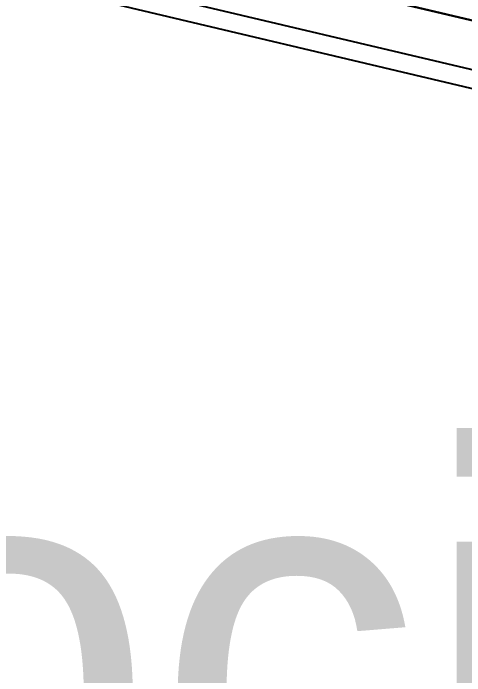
# Model space of a CAD drawing. Header units: feet. Extents: x -84 to 198, y -22 to 181.
# Drawn here: x 104.725 to 106.088, y 39.077 to 41.075 of the extents above; entities that cross this region are included whole.
import ezdxf
from ezdxf.enums import TextEntityAlignment as Align

# ---------------------------------------------------------------- set-up
doc = ezdxf.new("R2010")
doc.units = ezdxf.units.FT
doc.layers.add('A-LINEA', color=7, linetype='CONTINUOUS')
doc.layers.add('A-NOMBRE-ESPACIO', color=2, linetype='CONTINUOUS')

msp = doc.modelspace()

# ---------------------------------------------------------------- linework, layer by layer
at = {"layer": 'A-LINEA'}
for p, q in [((106.5333, 40.8044), (80.8133, 46.8844)), ((80.8533, 46.8311), (106.52, 40.7511)), ((97.7733, 43.0311), (110.3067, 40.0578)), ((97.7733, 43.0311), (114.3067, 39.1111))]:
    msp.add_line(p, q, dxfattribs=at)

# ---------------------------------------------------------------- texts
at = {"layer": 'A-NOMBRE-ESPACIO'}
msp.add_text('Cocina', height=1.2, dxfattribs=at).set_placement((105.6, 38.56), align=Align.CENTER)

doc.saveas('drawing.dxf')
